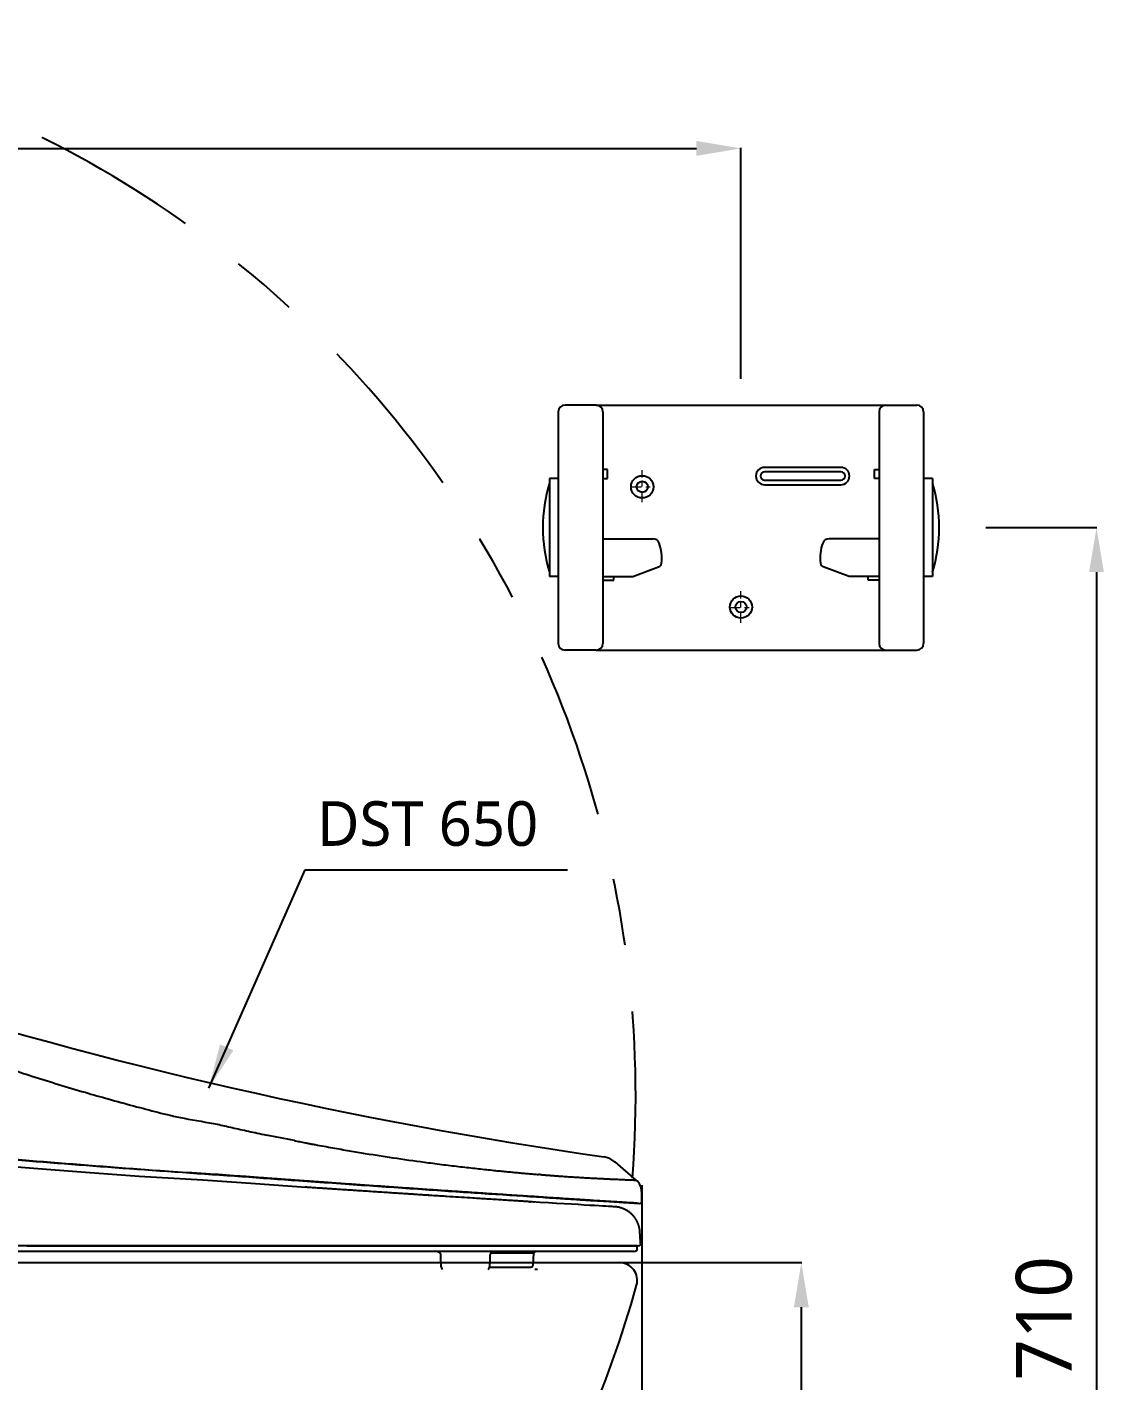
# Model space of a CAD drawing. Header units: millimetres. Extents: x 1416 to 7337, y -4252 to -1725.
# Drawn here: x 5102 to 5585, y -3578 to -2970 of the extents above; entities that cross this region are included whole.
import ezdxf

# ---------------------------------------------------------------- set-up
doc = ezdxf.new("R2010")
doc.units = ezdxf.units.MM
doc.header["$MEASUREMENT"] = 0
doc.linetypes.add('CENTER', pattern=[11, 5, -2, 2, -2])
doc.linetypes.add('HIDDEN', pattern=[0.375, 0.25, -0.125])
for name, color, linetype, lineweight in [('1', 1, 'CENTER', 5), ('2', 2, 'HIDDEN', 9), ('3', 3, 'Continuous', 15)]:
    doc.layers.add(name, color=color, linetype=linetype, lineweight=lineweight)
doc.layers.add('4', color=4, linetype='Continuous')
doc.styles.add('ROMANS', font='NanumGothic.ttf', dxfattribs={"height": 10.144927})
doc.styles.get("Standard").update_dxf_attribs({"font": 'NanumGothic.ttf'})
doc.dimstyles.get("Standard").update_dxf_attribs({"dimtxt": 0.18, "dimasz": 0.18, "dimexe": 0.18, "dimexo": 0.0625, "dimgap": 0.09, "dimtad": 0, "dimtih": 1, "dimtoh": 1, "dimdec": 4, "dimzin": 0, "dimdsep": 46, "dimtxsty": 'Standard', "dimcen": 0.09, "dimadec": 0, "dimazin": 0, "dimtfac": 1, "dimtdec": 4, "dimtofl": 0, "dimtmove": 0, "dimatfit": 3, "dimfxl": 0, "dimtolj": 1, "dimtzin": 0, "dimarcsym": 0})

# ---------------------------------------------------------------- blocks, each defined once
blk = doc.blocks.new('*D19')
at = {"color": 0, "lineweight": -2}
for p, q in [((4702.11, -3057.03), (4702.11, -3024.61)), ((4722.11, -3024.79), (5402.11, -3024.79)), ((5422.11, -3128.3), (5422.11, -3024.61))]:
    blk.add_line(p, q, dxfattribs=at)
at = {"color": 0}
for points in [[(4722.11, -3021.46), (4722.11, -3028.13), (4702.11, -3024.79)], [(5402.11, -3021.46), (5402.11, -3028.13), (5422.11, -3024.79)]]:
    blk.add_solid(points, dxfattribs=at)
at = {"layer": 'Defpoints', "color": 0}
for p in [(5422.11, -3024.79), (4702.11, -3057.09), (5422.11, -3128.36)]:
    blk.add_point(p, dxfattribs=at)
at = {"color": 2, "insert": (5062.11, -3001.24), "char_height": 25, "attachment_point": 5}
blk.add_mtext('\\A1;720', dxfattribs=at)
blk = doc.blocks.new('*D20')
at = {"color": 0, "lineweight": -2}
for p, q in [((5532.11, -3195.04), (5581.92, -3195.04)), ((5581.74, -3215.04), (5581.74, -3885.04)), ((5524.81, -3905.04), (5581.92, -3905.04))]:
    blk.add_line(p, q, dxfattribs=at)
at = {"color": 0}
for points in [[(5578.41, -3215.04), (5585.07, -3215.04), (5581.74, -3195.04)], [(5578.41, -3885.04), (5585.07, -3885.04), (5581.74, -3905.04)]]:
    blk.add_solid(points, dxfattribs=at)
at = {"layer": 'Defpoints', "color": 0}
for p in [(5532.05, -3195.04), (5524.75, -3905.04), (5581.74, -3905.04)]:
    blk.add_point(p, dxfattribs=at)
at = {"color": 2, "insert": (5558.22, -3550.04), "char_height": 25, "attachment_point": 5, "rotation": 90}
blk.add_mtext('\\A1;710', dxfattribs=at)
blk = doc.blocks.new('*D21')
at = {"color": 0, "lineweight": -2}
for p, q in [((5361.98, -3525.04), (5449.39, -3525.04)), ((5449.21, -3545.04), (5449.21, -3674.62)), ((5449.21, -3885.04), (5449.21, -3755.46)), ((5324.47, -3905.04), (5449.39, -3905.04))]:
    blk.add_line(p, q, dxfattribs=at)
at = {"color": 0}
for points in [[(5445.87, -3545.04), (5452.54, -3545.04), (5449.21, -3525.04)], [(5445.87, -3885.04), (5452.54, -3885.04), (5449.21, -3905.04)]]:
    blk.add_solid(points, dxfattribs=at)
at = {"layer": 'Defpoints', "color": 0}
for p in [(5361.92, -3525.04), (5324.41, -3905.04), (5449.21, -3905.04)]:
    blk.add_point(p, dxfattribs=at)
at = {"color": 2, "insert": (5440.19, -3715.04), "char_height": 25, "attachment_point": 5, "rotation": 90}
blk.add_mtext('\\A1;380', dxfattribs=at)
blk = doc.blocks.new('*D16')
at = {"color": 0, "linetype": 'ByBlock', "lineweight": -2}
for p, q in [((5377.54, -3490.21), (5377.54, -4149.52)), ((4702.11, -3533.11), (4702.11, -4149.52)), ((5357.54, -4149.34), (4722.11, -4149.34))]:
    blk.add_line(p, q, dxfattribs=at)
at = {"color": 0}
for points in [[(4722.11, -4146), (4722.11, -4152.67), (4702.11, -4149.34)], [(5357.54, -4146), (5357.54, -4152.67), (5377.54, -4149.34)]]:
    blk.add_solid(points, dxfattribs=at)
at = {"layer": 'Defpoints', "color": 0}
for p in [(5377.54, -3490.14), (4702.11, -3533.04), (4702.11, -4149.34)]:
    blk.add_point(p, dxfattribs=at)
at = {"color": 2, "insert": (5039.83, -4125.73), "char_height": 25, "attachment_point": 5}
blk.add_mtext('\\A1;675', dxfattribs=at)

msp = doc.modelspace()

# ---------------------------------------------------------------- linework, layer by layer
for p, q in [((5104.41151, -3482.71847), (5077.42793, -3480.53743)), ((5375.07768, -3487.95964), (5365.58406, -3479.83154)), ((5329.46719, -3497.87962), (5328.9838, -3497.84921)), ((5229.52535, -3517.54317), (5048.30642, -3517.54317)), ((5334.9248, -3517.54317), (5229.52535, -3517.54317)), ((5375.57712, -3517.54317), (5334.9248, -3517.54317)), ((5375.57712, -3518.54317), (5375.57712, -3517.54317)), ((5019.32211, -3525.04317), (5367.56586, -3525.04317)), ((5287.18482, -3521.54317), (5287.18482, -3523.54317)), ((5287.18482, -3523.54317), (5287.42533, -3526.71749)), ((5309.29941, -3526.71749), (5309.57712, -3523.54317)), ((5309.57712, -3523.54317), (5309.57712, -3521.54317)), ((5329.10425, -3520.8013), (5309.77343, -3520.8013)), ((5328.82679, -3526.09551), (5329.10425, -3520.8013)), ((5366.56604, -3525.04317), (5366.57218, -3525.04317))]:
    msp.add_line(p, q)
at = {"color": 1}
msp.add_line((5366.56604, -3525.04317), (5366.57218, -3525.04317), dxfattribs=at)
for points in [[(5226.81315, -3491.22417), (5204.11105, -3489.66928), (5180.45817, -3488.00872), (5151.93956, -3486.28927), (5127.88359, -3484.51195), (5104.41151, -3482.71847)], [(5365.60945, -3479.8535), (5363.2134, -3478.32252), (5360.48342, -3477.52782)], [(5329.02197, -3497.8584), (5318.09725, -3497.17375), (5306.5442, -3496.44288), (5294.40729, -3495.66779), (5281.73314, -3494.85062), (5268.57017, -3493.99358), (5254.96818, -3493.0989), (5240.97855, -3492.1689), (5227.33872, -3491.25202)], [(5365.01168, -3499.92268), (5365.01218, -3499.92264), (5364.83271, -3499.91472), (5364.34354, -3499.89045), (5363.55315, -3499.84854), (5362.61921, -3499.7972), (5361.48219, -3499.73333), (5360.0669, -3499.65255), (5358.38033, -3499.55516), (5356.42458, -3499.44116), (5354.20392, -3499.31076), (5351.72345, -3499.16423), (5348.98887, -3499.00188), (5346.00647, -3498.82407), (5342.78287, -3498.63118), (5339.32529, -3498.42364), (5335.64143, -3498.20191), (5331.73941, -3497.96647), (5328.2945, -3497.75816)]]:
    msp.add_lwpolyline(points)
at = {"color": 1, "linetype": 'CENTER', "ltscale": 15}
msp.add_arc((4894.61697, -3449.96317), 480.22204, 355.55685961, 87.1623318, dxfattribs=at)
for centre, radius, start, end in [((5651.64345, -1443.73191), 2054.53156, 252.41041618, 261.85376791), ((5370.92039, -3493.0474), 6.5701, 359.14545528, 50.92369761), ((1378.37716, -3575.04317), 3999.99996, 1.1120348, 1.17319246), ((5364.77634, -3504.41575), 4.49922, 87.00132456, 92.53693212), ((5376.62394, -3497.43278), 1, 266.45627104, 1.73020691), ((5374.07712, -3518.54317), 1.5, 270, 0), ((5311.07712, -3521.54317), 1.5, 90, 180), ((5329.90315, -3520.84317), 0.8, 90, 176.99999991), ((5367.56586, -3533.04317), 8, 344.37231621, 90), ((5289.51372, -3526.59353), 2.09207, 183.39678702, 224.18358539), ((5307.30702, -3526.54317), 2, 310.37911708, 355), ((5327.82816, -3526.04317), 1, 270, 356.99995313), ((4893.75386, -3400.50567), 500, 328.04871379, 344.37231621)]:
    msp.add_arc(centre, radius, start, end)
for points, knots in [([(5033.27921, -3415.96333), (5034.05651, -3416.2737), (5035.59504, -3416.88804), (5037.8815, -3417.79336), (5040.12178, -3418.67503), (5042.31613, -3419.53292), (5044.46453, -3420.3675), (5046.56705, -3421.17908), (5048.62372, -3421.96801), (5050.63459, -3422.7346), (5055.33018, -3424.51374), (5062.69069, -3427.25048), (5072.78209, -3430.88273), (5083.1467, -3434.48935), (5093.47404, -3437.95524), (5104.43285, -3441.5023), (5115.72205, -3445.01978), (5127.17175, -3448.4391), (5138.40051, -3451.65703), (5149.27882, -3454.64376), (5160.29277, -3457.53003), (5171.28797, -3460.27757), (5184.37231, -3462.2835), (5190.35552, -3463.65824), (5193.76644, -3464.42967), (5197.34877, -3465.22652), (5201.10235, -3466.04654), (5205.0274, -3466.88932), (5207.69941, -3467.44882), (5209.06444, -3467.73464)], [0, 0, 0, 0, 0.0138733989, 0.0274603884, 0.0407621424, 0.0537798034, 0.0665144821, 0.0789672577, 0.0911391773, 0.1030312565, 0.1146444791, 0.1743900568, 0.2332494107, 0.2926039368, 0.3566416203, 0.4143727215, 0.4843970585, 0.5538582504, 0.6141012825, 0.6800953956, 0.7433560832, 0.8059628684, 0.8717218073, 0.8905760982, 0.9104379171, 0.9313088898, 0.9531910886, 0.9760870842, 1, 1, 1, 1]), ([(5221.59599, -3470.25965), (5221.97235, -3470.3324), (5222.72507, -3470.4779), (5223.47713, -3470.62392), (5223.85317, -3470.69693)], [0, 0, 0, 0, 0.49999377, 1, 1, 1, 1]), ([(5015.8466, -3472.11987), (5050.13897, -3475.06457), (5084.44855, -3477.89099), (5152.35192, -3483.25289), (5190.59161, -3485.78849), (5223.46012, -3488.16199)], [0, 0, 0, 0, 0.5, 0.5, 1, 1, 1, 1]), ([(5223.11095, -3488.13677), (5222.29273, -3488.07763), (5220.65695, -3487.95939), (5218.20093, -3487.78135), (5215.74447, -3487.6029), (5213.28733, -3487.42398), (5210.82957, -3487.24462), (5208.37119, -3487.06481), (5205.91217, -3486.88454), (5203.45253, -3486.70382), (5200.99225, -3486.52265), (5198.53135, -3486.34103), (5192.41026, -3485.88825), (5182.59841, -3485.15723), (5164.4493, -3484.13886), (5150.91196, -3483.10568), (5137.43114, -3482.06454), (5123.99946, -3481.01502), (5110.79816, -3479.97163), (5097.72139, -3478.92655), (5084.98571, -3477.89763), (5072.44677, -3476.87392), (5060.41782, -3475.88187), (5048.66776, -3474.90342), (5039.24876, -3474.11179), (5031.88185, -3473.48848), (5026.55668, -3473.03598), (5021.20905, -3472.57979), (5017.63657, -3472.27339), (5015.8466, -3472.11987)], [0, 0, 0, 0, 0.012464276, 0.024918429, 0.037362624, 0.049797025, 0.062221798, 0.074637109, 0.087043124, 0.09944001, 0.111827933, 0.124207062, 0.136577563, 0.204113737, 0.271685216, 0.338603319, 0.405781354, 0.471759628, 0.537292991, 0.600489508, 0.66414004, 0.724261626, 0.784263509, 0.840206082, 0.896076323, 0.921896639, 0.947823012, 0.973856965, 1, 1, 1, 1]), ([(5223.85317, -3470.69693), (5224.30768, -3470.78504), (5225.22685, -3470.96324), (5226.61837, -3471.23035), (5228.03832, -3471.50089), (5229.48633, -3471.77449), (5233.11058, -3472.45357), (5238.75863, -3473.48351), (5246.25288, -3474.78886), (5255.90532, -3476.3951), (5267.81758, -3478.23992), (5279.83202, -3479.92056), (5289.60754, -3481.17647), (5297.13359, -3482.08262), (5304.31857, -3482.8924), (5309.87455, -3483.47761), (5313.93693, -3483.8854), (5316.61455, -3484.14671), (5319.21653, -3484.39355), (5321.74429, -3484.62661), (5324.19945, -3484.84665), (5326.58274, -3485.05413), (5328.8979, -3485.25037), (5330.40546, -3485.37362), (5331.15204, -3485.43465)], [0, 0, 0, 0, 0.011440235, 0.023135923, 0.035086861, 0.047292893, 0.059753913, 0.126886488, 0.19110515, 0.252500749, 0.377830487, 0.506278908, 0.579685787, 0.651396554, 0.721418228, 0.789760372, 0.817744586, 0.845233312, 0.872231582, 0.898743803, 0.924773786, 0.950324769, 0.975399448, 1, 1, 1, 1]), ([(5332.37916, -3495.6289), (5332.0109, -3495.60499), (5331.27526, -3495.55723), (5330.16536, -3495.48507), (5329.05245, -3495.41264), (5327.93595, -3495.33989), (5326.81604, -3495.26683), (5323.96642, -3495.08072), (5319.31944, -3494.77608), (5312.83118, -3494.3479), (5306.26936, -3493.912), (5299.47925, -3493.45794), (5292.36995, -3492.97923), (5284.87036, -3492.47053), (5277.14701, -3491.94271), (5269.24074, -3491.39821), (5261.23064, -3490.84228), (5253.28177, -3490.2863), (5245.3595, -3489.72796), (5239.17036, -3489.28852), (5234.62384, -3488.96405), (5231.76744, -3488.75965), (5228.89636, -3488.55364), (5226.01145, -3488.34613), (5224.07826, -3488.20659), (5223.11095, -3488.13677)], [0, 0, 0, 0, 0.012029655, 0.024030491, 0.036002901, 0.047947286, 0.059864045, 0.071753584, 0.138423598, 0.204913673, 0.268843989, 0.332800049, 0.40146805, 0.47009086, 0.540563618, 0.611119466, 0.680658439, 0.750213596, 0.815876832, 0.881848729, 0.905421226, 0.929019539, 0.952646736, 0.976305874, 1, 1, 1, 1]), ([(5223.46012, -3488.16199), (5233.72245, -3488.90305), (5243.80052, -3489.62015), (5263.4408, -3490.99862), (5273.00327, -3491.66002), (5291.47468, -3492.92095), (5300.38353, -3493.52049), (5317.41845, -3494.65288), (5325.54468, -3495.18575), (5333.21993, -3495.68344)], [0, 0, 0, 0, 0.25, 0.25, 0.5, 0.5, 0.75, 0.75, 1, 1, 1, 1]), ([(5331.96318, -3485.49987), (5332.25725, -3485.52376), (5332.84187, -3485.57124), (5333.70458, -3485.64021), (5334.55049, -3485.70704), (5335.37927, -3485.77168), (5336.19138, -3485.83422), (5336.98708, -3485.89472), (5337.76667, -3485.95324), (5338.53044, -3486.00985), (5339.27866, -3486.0646), (5340.01162, -3486.11754), (5340.93443, -3486.18333), (5342.04945, -3486.2614), (5343.3562, -3486.35077), (5344.66108, -3486.43793), (5345.9629, -3486.52279), (5347.26324, -3486.60564), (5348.11624, -3486.65835), (5348.54614, -3486.68491)], [0, 0, 0, 0, 0.0486696191, 0.0967577144, 0.1442705167, 0.1912140188, 0.2375939841, 0.2834159543, 0.3286852571, 0.3734070139, 0.4175861472, 0.4612273879, 0.5043353759, 0.5838152451, 0.6645006958, 0.7464237038, 0.8296203652, 0.9141309601, 1, 1, 1, 1]), ([(5348.54613, -3486.68491), (5349.31574, -3486.73134), (5350.85335, -3486.82411), (5353.10701, -3486.95238), (5355.4823, -3487.08376), (5357.47681, -3487.18963), (5359.07264, -3487.27163), (5360.18009, -3487.32738), (5361.22219, -3487.37881), (5362.20146, -3487.42623), (5363.12052, -3487.46995), (5363.98195, -3487.51025), (5365.18032, -3487.56547), (5366.60428, -3487.62932), (5368.20522, -3487.69906), (5369.68542, -3487.76261), (5371.16905, -3487.82415), (5372.32399, -3487.86956), (5373.14318, -3487.89989), (5373.63686, -3487.91772), (5374.04505, -3487.93272), (5374.42489, -3487.94789), (5374.76674, -3487.96156), (5374.97991, -3487.9694), (5375.09171, -3487.9729), (5375.0741, -3487.97229), (5375.06701, -3487.97205)], [0, 0, 0, 0, 0.045614744, 0.091134189, 0.140788365, 0.200489497, 0.228934632, 0.256634845, 0.283594244, 0.309815765, 0.335300328, 0.360047024, 0.384049838, 0.442328046, 0.495585315, 0.55170572, 0.614430164, 0.691877345, 0.734636337, 0.771223884, 0.801569901, 0.839323794, 0.886538276, 0.936166427, 0.974305466, 1, 1, 1, 1]), ([(5327.17325, -3497.66739), (5326.80581, -3497.64446), (5326.06396, -3497.59815), (5324.93121, -3497.52741), (5323.77028, -3497.45486), (5322.58024, -3497.38045), (5321.36106, -3497.30416), (5320.11242, -3497.22597), (5318.83409, -3497.14585), (5317.52581, -3497.06379), (5316.18729, -3496.97975), (5313.11128, -3496.78642), (5308.32543, -3496.48476), (5300.58153, -3495.99458), (5291.44726, -3495.41336), (5282.24878, -3494.8235), (5274.26825, -3494.3085), (5267.6882, -3493.88186), (5261.02087, -3493.44731), (5254.33537, -3493.00951), (5247.56515, -3492.56434), (5241.97687, -3492.19511), (5237.6571, -3491.9086), (5234.76994, -3491.71672), (5231.95281, -3491.52912), (5229.20822, -3491.34606), (5227.39744, -3491.22505), (5226.5061, -3491.16549)], [0, 0, 0, 0, 0.013182987, 0.026616306, 0.040298219, 0.054227118, 0.068401533, 0.082820144, 0.097481787, 0.112385473, 0.127530389, 0.142915915, 0.216093554, 0.28579934, 0.391734805, 0.500091453, 0.561653009, 0.625089847, 0.689152381, 0.750071903, 0.811181793, 0.875037463, 0.90150939, 0.927241006, 0.952233903, 0.976487656, 1, 1, 1, 1]), ([(5375.35913, -3498.35631), (5375.35954, -3498.35634), (5375.46676, -3498.36353), (5375.09054, -3498.3394), (5374.17123, -3498.28268), (5372.52109, -3498.18006), (5370.24924, -3498.03862), (5367.3443, -3497.85722), (5363.5885, -3497.62188), (5358.8381, -3497.32292), (5353.01108, -3496.95406), (5346.59615, -3496.54523), (5339.76633, -3496.10723), (5334.81408, -3495.78656), (5332.37918, -3495.6289)], [0, 0, 0, 0, 0.000324847, 0.085217921, 0.17015169, 0.255095174, 0.340059247, 0.42522935, 0.510166758, 0.612319952, 0.714244176, 0.813635496, 0.908368986, 1, 1, 1, 1]), ([(5333.21993, -3495.68344), (5335.89425, -3495.85641), (5341.2425, -3496.20234), (5348.40461, -3496.66079), (5354.87626, -3497.07239), (5360.55837, -3497.43139), (5365.4299, -3497.73745), (5369.45965, -3497.98942), (5372.61291, -3498.18584), (5374.90849, -3498.32834), (5376.18571, -3498.40776), (5376.71749, -3498.44007), (5376.56138, -3498.43082), (5376.561, -3498.4308)], [0, 0, 0, 0, 0.100068611, 0.200122415, 0.300157007, 0.400158634, 0.500121248, 0.600063651, 0.700004836, 0.799938405, 0.899858052, 0.99975731, 1, 1, 1, 1]), ([(5376.75121, -3511.37579), (5376.74514, -3511.26202), (5376.7331, -3511.03657), (5376.70322, -3510.70231), (5376.66548, -3510.37519), (5376.61958, -3510.05541), (5376.56627, -3509.74314), (5376.50601, -3509.4385), (5376.43935, -3509.14161), (5376.36679, -3508.85255), (5376.28881, -3508.5714), (5376.20591, -3508.29818), (5376.11857, -3508.03294), (5376.02723, -3507.77566), (5375.93236, -3507.52636), (5375.83439, -3507.28499), (5375.73374, -3507.05153), (5375.63082, -3506.82591), (5375.52604, -3506.60808), (5375.41977, -3506.39795), (5375.31238, -3506.19545), (5375.20423, -3506.00048), (5375.09565, -3505.81293), (5374.98699, -3505.6327), (5374.87856, -3505.45968), (5374.77064, -3505.29374), (5374.66355, -3505.13477), (5374.55754, -3504.98263), (5374.45289, -3504.83719), (5374.34985, -3504.69833), (5374.24865, -3504.5659), (5374.14952, -3504.43979), (5374.05267, -3504.31986), (5373.95831, -3504.20596), (5373.86664, -3504.09799), (5373.77782, -3503.9958), (5373.69204, -3503.89927), (5373.60946, -3503.80827), (5373.53022, -3503.7227), (5373.45446, -3503.64243), (5373.38233, -3503.56735), (5373.31394, -3503.49735), (5373.2494, -3503.43233), (5373.18883, -3503.3722), (5373.13231, -3503.31686), (5373.07994, -3503.26622), (5373.0318, -3503.22021), (5372.82097, -3503.02085), (5372.43551, -3502.68007), (5371.85278, -3502.22576), (5371.24747, -3501.81089), (5370.62241, -3501.43626), (5369.98036, -3501.10245), (5369.32409, -3500.80986), (5368.65632, -3500.5587), (5367.97972, -3500.349), (5367.29692, -3500.18069), (5366.61046, -3500.05322), (5365.92286, -3499.96712), (5365.23644, -3499.91822), (5364.77962, -3499.91877), (5364.55206, -3499.91904)], [0, 0, 0, 0, 0.018456286, 0.036574858, 0.054355715, 0.071798856, 0.08890428, 0.105671985, 0.122101971, 0.138194236, 0.153948779, 0.1693656, 0.184444696, 0.199186067, 0.213589713, 0.227655631, 0.241383822, 0.254774284, 0.267827016, 0.280542018, 0.292919288, 0.304958825, 0.31666063, 0.328024701, 0.339051037, 0.349739637, 0.360090501, 0.370103629, 0.379779019, 0.389116671, 0.398116583, 0.406778757, 0.41510319, 0.423089883, 0.430738835, 0.438050045, 0.445023513, 0.451659238, 0.45795722, 0.463917459, 0.469539953, 0.474824704, 0.47977171, 0.48438097, 0.488652486, 0.492586256, 0.49618228, 0.499440558, 0.539593434, 0.579471598, 0.619075049, 0.658403785, 0.697457806, 0.736237108, 0.774741691, 0.812971553, 0.850926693, 0.888607109, 0.9260128, 0.963143764, 1, 1, 1, 1]), ([(5101.59508, -3517.54314), (5102.38866, -3517.54314), (5103.97573, -3517.54314), (5106.35482, -3517.54314), (5108.73255, -3517.54314), (5111.1088, -3517.54315), (5113.48355, -3517.54315), (5115.85677, -3517.54315), (5118.22842, -3517.54315), (5120.59847, -3517.54315), (5122.96688, -3517.54315), (5125.33362, -3517.54316), (5127.69865, -3517.54316), (5130.06194, -3517.54316), (5132.42345, -3517.54316), (5134.78315, -3517.54316), (5137.141, -3517.54316), (5139.49697, -3517.54316), (5141.85103, -3517.54316), (5144.20314, -3517.54316), (5146.55326, -3517.54317), (5148.90136, -3517.54317), (5151.24741, -3517.54317), (5153.59137, -3517.54317), (5155.93321, -3517.54317), (5158.2729, -3517.54317), (5160.6104, -3517.54317), (5162.94567, -3517.54317), (5165.27868, -3517.54317), (5167.60941, -3517.54317), (5169.9378, -3517.54317), (5172.26384, -3517.54317), (5174.58749, -3517.54317), (5181.55368, -3517.54317), (5183.87243, -3517.54317), (5186.1887, -3517.54317), (5188.50244, -3517.54317), (5190.81361, -3517.54317), (5193.12219, -3517.54317), (5195.42815, -3517.54317), (5197.73144, -3517.54317), (5200.03204, -3517.54317), (5202.32991, -3517.54317), (5204.62502, -3517.54317), (5206.91734, -3517.54317), (5209.20683, -3517.54317), (5211.49347, -3517.54317), (5213.77721, -3517.54317), (5216.05802, -3517.54317), (5218.33588, -3517.54317), (5220.61075, -3517.54317), (5222.8826, -3517.54317), (5225.15135, -3517.54317), (5227.41722, -3517.54317), (5228.9253, -3517.54317), (5229.67929, -3517.54317)], [0, 0, 0, 0, 0.018931447, 0.037860448, 0.056787002, 0.075711111, 0.094632774, 0.113551991, 0.132468763, 0.151383089, 0.170294971, 0.189204407, 0.208111399, 0.227015947, 0.24591805, 0.26481771, 0.283714925, 0.302609696, 0.321502025, 0.340391909, 0.359279351, 0.378164349, 0.397046905, 0.415927018, 0.434804689, 0.453679917, 0.472552704, 0.491423048, 0.510290951, 0.529156413, 0.548019433, 0.566880012, 0.58573815, 0.604593847, 0.623447104, 0.64229792, 0.661146296, 0.679992232, 0.698835728, 0.717676785, 0.736515402, 0.75535158, 0.774185318, 0.793016618, 0.811845479, 0.830671902, 0.849495886, 0.868317432, 0.88713654, 0.90595321, 0.924767442, 0.943579238, 0.962388595, 0.981195516, 1, 1, 1, 1]), ([(5229.67929, -3517.54315), (5239.63826, -3517.54317), (5249.39872, -3517.54318), (5268.37994, -3517.5432), (5277.60062, -3517.54321), (5295.36735, -3517.54321), (5303.91332, -3517.5432), (5320.20557, -3517.54318), (5327.95178, -3517.54317), (5335.24146, -3517.54315)], [0, 0, 0, 0, 0.25, 0.25, 0.5, 0.5, 0.75, 0.75, 1, 1, 1, 1]), ([(5335.24146, -3517.54317), (5341.69704, -3517.54317), (5347.50917, -3517.54317), (5357.63299, -3517.54316), (5361.94444, -3517.54316), (5368.908, -3517.54317), (5371.55995, -3517.54317), (5375.10675, -3517.54317), (5376.00152, -3517.54318), (5376.00122, -3517.54318)], [0, 0, 0, 0, 0.25, 0.25, 0.5, 0.5, 0.75, 0.75, 1, 1, 1, 1]), ([(5377.00016, -3516.49519), (5377.00068, -3516.51118), (5377.00545, -3516.65714), (5376.94902, -3516.93609), (5376.76564, -3517.21014), (5376.56835, -3517.37412), (5376.39943, -3517.46709), (5376.2074, -3517.53076), (5376.07088, -3517.53898), (5376.00122, -3517.54318)], [0, 0, 0, 0, 0.029769979, 0.271719091, 0.513668202, 0.627470544, 0.746459984, 0.870636576, 1, 1, 1, 1]), ([(5229.0571, -3520.04317), (5228.26857, -3520.04317), (5226.69161, -3520.04317), (5224.32237, -3520.04317), (5221.95059, -3520.04317), (5219.57597, -3520.04317), (5217.19858, -3520.04317), (5214.81842, -3520.04317), (5212.43547, -3520.04317), (5210.04975, -3520.04317), (5207.66125, -3520.04317), (5205.26998, -3520.04317), (5202.87592, -3520.04317), (5200.47909, -3520.04317), (5198.07948, -3520.04317), (5195.67709, -3520.04317), (5193.27192, -3520.04317), (5190.86398, -3520.04317), (5188.45325, -3520.04317), (5183.21539, -3520.04317), (5170.48659, -3520.04317), (5159.52572, -3520.04317), (5148.52242, -3520.04317), (5137.47933, -3520.04317), (5126.40136, -3520.04317), (5115.29332, -3520.04317), (5104.1575, -3520.04317), (5095.06761, -3520.04317), (5088.03905, -3520.04317), (5083.08141, -3520.04317), (5078.1212, -3520.04317), (5073.15843, -3520.04317), (5068.19308, -3520.04317), (5063.22518, -3520.04317), (5058.25469, -3520.04317), (5053.28171, -3520.04317), (5049.96495, -3520.04317), (5048.30637, -3520.04317)], [0, 0, 0, 0, 0.0138759299, 0.0277500418, 0.0416225604, 0.0554937106, 0.0693637172, 0.0832328051, 0.0971011994, 0.1109691249, 0.1248368067, 0.13870447, 0.1525723396, 0.1664406406, 0.1803095981, 0.194179437, 0.2080503822, 0.2219226587, 0.2357964912, 0.2496721045, 0.312263331, 0.3748346528, 0.4374067373, 0.500000251, 0.5625914782, 0.6251628002, 0.6877348845, 0.7503283976, 0.7780774862, 0.8058204257, 0.833559015, 0.8612950539, 0.8890303427, 0.9167666818, 0.9445058715, 0.9722497113, 1, 1, 1, 1]), ([(5333.84711, -3520.04317), (5333.46648, -3520.04317), (5332.70536, -3520.04317), (5331.55445, -3520.04317), (5330.39706, -3520.04317), (5329.23251, -3520.04317), (5328.06097, -3520.04317), (5326.88242, -3520.04317), (5325.69684, -3520.04317), (5324.50425, -3520.04317), (5323.30464, -3520.04317), (5322.09802, -3520.04317), (5320.88437, -3520.04317), (5319.66371, -3520.04317), (5318.43603, -3520.04317), (5317.20134, -3520.04317), (5315.95962, -3520.04317), (5314.71089, -3520.04317), (5313.45515, -3520.04317), (5312.19238, -3520.04317), (5309.32197, -3520.04317), (5304.7857, -3520.04317), (5298.48252, -3520.04317), (5292.04071, -3520.04317), (5285.46453, -3520.04317), (5278.76248, -3520.04317), (5271.94235, -3520.04317), (5265.00817, -3520.04317), (5259.37992, -3520.04317), (5255.12397, -3520.04317), (5252.28328, -3520.04317), (5249.42872, -3520.04317), (5246.56028, -3520.04317), (5243.67797, -3520.04317), (5240.78178, -3520.04317), (5237.87177, -3520.04317), (5234.94766, -3520.04317), (5232.01052, -3520.04317), (5230.04177, -3520.04317), (5229.0571, -3520.04317)], [0, 0, 0, 0, 0.01312347, 0.026242427, 0.039357398, 0.052468909, 0.065577489, 0.078683666, 0.091787969, 0.104890926, 0.117993066, 0.131094917, 0.14419701, 0.157299873, 0.170404035, 0.183510024, 0.19661837, 0.2097296, 0.222844242, 0.235962824, 0.249085872, 0.311841881, 0.374541038, 0.43724128, 0.50000054, 0.562756549, 0.625455706, 0.688155949, 0.750915208, 0.775844282, 0.800759114, 0.825663326, 0.850560539, 0.875454382, 0.900348483, 0.92524647, 0.950151971, 0.975068608, 1, 1, 1, 1]), ([(5285.88563, -3520.04317), (5286.05569, -3520.04318), (5286.22568, -3520.08223), (5286.5399, -3520.23251), (5286.68401, -3520.34369), (5286.92451, -3520.62137), (5287.02081, -3520.78776), (5287.15098, -3521.15056), (5287.1848, -3521.34683), (5287.18482, -3521.54317)], [0, 0, 0, 0, 0.25, 0.25, 0.5, 0.5, 0.75, 0.75, 1, 1, 1, 1]), ([(5374.07713, -3520.04317), (5374.07615, -3520.04317), (5374.07421, -3520.04317), (5374.05843, -3520.04317), (5374.03325, -3520.04317), (5373.99774, -3520.04317), (5373.95215, -3520.04317), (5373.8964, -3520.04317), (5373.83052, -3520.04317), (5373.75451, -3520.04317), (5373.66836, -3520.04317), (5373.57207, -3520.04317), (5373.46564, -3520.04317), (5373.15623, -3520.04317), (5372.50238, -3520.04317), (5371.24369, -3520.04317), (5369.6398, -3520.04317), (5367.70721, -3520.04317), (5365.45233, -3520.04317), (5362.90191, -3520.04317), (5360.05901, -3520.04317), (5356.96099, -3520.04317), (5353.60529, -3520.04317), (5350.03956, -3520.04317), (5346.25396, -3520.04317), (5343.16408, -3520.04317), (5340.89126, -3520.04317), (5339.52969, -3520.04317), (5338.14494, -3520.04317), (5336.73645, -3520.04317), (5335.30625, -3520.04317), (5334.33357, -3520.04317), (5333.84711, -3520.04317)], [0, 0, 0, 0, 0.0109604617, 0.0219171607, 0.0328708738, 0.0438223788, 0.0547724536, 0.0657218768, 0.0766714267, 0.0876218819, 0.0985740208, 0.1095286211, 0.1204864604, 0.1314483154, 0.196829215, 0.2622148431, 0.3269375739, 0.3916651736, 0.4554252406, 0.5191901043, 0.5817102617, 0.6442351223, 0.7052714561, 0.7663125557, 0.8256586371, 0.8850095263, 0.9041796203, 0.9233421531, 0.9425012902, 0.9616611994, 0.980826048, 1, 1, 1, 1]), ([(5309.21014, -3527.04318), (5309.84955, -3527.04318), (5312.42527, -3527.04318), (5316.20796, -3527.04318), (5320.44517, -3527.04318), (5323.75162, -3527.04318), (5326.10701, -3527.04318), (5327.56152, -3527.04318), (5327.73984, -3527.04318), (5327.82809, -3527.04318)], [0, 0, 0, 0, 0.0524425845, 0.2112526018, 0.3711776853, 0.5311026533, 0.6899127533, 0.8465391242, 1, 1, 1, 1]), ([(5330.66492, -3528.18806), (5330.66258, -3528.18703), (5330.33459, -3528.04256), (5329.98536, -3528.04287), (5329.63861, -3528.04317)], [0, 0, 0, 0, 0.007116598, 1, 1, 1, 1])]:
    msp.add_open_spline(points, degree=3, knots=knots)
for points, degree in [([(5221.59599, -3470.25965), (5217.42632, -3469.44666), (5213.24855, -3468.60505), (5209.06444, -3467.73464)], 3), ([(5331.96318, -3485.49987), (5331.69332, -3485.47787), (5331.42294, -3485.45613), (5331.15204, -3485.43465)], 3), ([(5327.64123, -3497.69668), (5327.40284, -3497.71933), (5327.16446, -3497.74199)], 2), ([(5327.17325, -3497.66739), (5327.32966, -3497.67716), (5327.48565, -3497.68692), (5327.64123, -3497.69668)], 3), ([(5328.29218, -3497.79592), (5327.96655, -3497.77514), (5327.64093, -3497.75436)], 2), ([(5377.00005, -3516.4952), (5376.91489, -3514.78883), (5376.82973, -3513.08247), (5376.74457, -3511.37611)], 3)]:
    msp.add_open_spline(points, degree=degree)
at = {"layer": '1'}
for p, q in [((5377.78098, -3183.61301), (5377.78098, -3169.29886)), ((5372.3939, -3176.73494), (5383.40722, -3176.73494)), ((5422.11285, -3237.84535), (5422.11285, -3223.5312)), ((5416.72577, -3230.96728), (5427.73909, -3230.96728))]:
    msp.add_line(p, q, dxfattribs=at)
at = {"layer": '4'}
for p, q in [((5357.11285, -3140.04316), (5343.11285, -3140.04316)), ((5357.11285, -3140.04316), (5487.11285, -3140.04316)), ((5487.11285, -3140.04316), (5501.11285, -3140.04316)), ((5340.11285, -3143.04316), (5340.11285, -3247.04316)), ((5360.11285, -3143.04316), (5360.11285, -3247.04316)), ((5484.11285, -3143.04316), (5484.11285, -3247.04316)), ((5504.11285, -3143.04316), (5504.11285, -3247.04316)), ((5362.20658, -3169.02732), (5360.11285, -3169.02732)), ((5362.20658, -3173.04316), (5362.20658, -3169.02732)), ((5466.95108, -3167.99381), (5432.72977, -3167.99381)), ((5466.95108, -3169.99381), (5432.72977, -3169.99381)), ((5482.01911, -3169.02732), (5484.11285, -3169.02732)), ((5482.01911, -3173.04316), (5482.01911, -3169.02732)), ((5336.11285, -3173.04316), (5336.11285, -3217.04316)), ((5340.11285, -3173.04316), (5336.11285, -3173.04316)), ((5360.11285, -3173.04316), (5362.20658, -3173.04316)), ((5432.72977, -3173.7725), (5466.95108, -3173.7725)), ((5432.72977, -3175.7725), (5466.95108, -3175.7725)), ((5484.11285, -3173.04316), (5482.01911, -3173.04316)), ((5508.11285, -3173.04316), (5504.11285, -3173.04316)), ((5508.11285, -3173.04316), (5508.11285, -3217.04316)), ((5360.11285, -3200.04316), (5382.56778, -3200.04316)), ((5484.11285, -3200.04316), (5461.65792, -3200.04316)), ((5373.60019, -3217.04316), (5385.14201, -3212.61916)), ((5470.62551, -3217.04316), (5459.08369, -3212.61916)), ((5340.11285, -3217.04316), (5336.11285, -3217.04316)), ((5360.11285, -3217.04316), (5373.60019, -3217.04316)), ((5360.11285, -3218.58797), (5364.95991, -3218.58797)), ((5364.95991, -3218.58797), (5364.95991, -3217.04316)), ((5484.11285, -3217.04316), (5470.62551, -3217.04316)), ((5479.26578, -3218.58797), (5479.26578, -3217.04316)), ((5484.11285, -3218.58797), (5479.26578, -3218.58797)), ((5508.11285, -3217.04316), (5504.11285, -3217.04316)), ((5357.11285, -3250.04316), (5343.11285, -3250.04316)), ((5357.11285, -3250.04316), (5487.11285, -3250.04316)), ((5487.11285, -3250.04316), (5501.11285, -3250.04316))]:
    msp.add_line(p, q, dxfattribs=at)
for centre, radius in [((5377.78098, -3176.73494), 5), ((5377.78098, -3176.73494), 2.5), ((5422.11285, -3230.68828), 5), ((5422.11285, -3230.68828), 2.5)]:
    msp.add_circle(centre, radius, dxfattribs=at)
for centre, radius, start, end in [((5343.11285, -3143.04316), 3, 90, 180), ((5357.11285, -3143.04316), 3, 0, 90), ((5487.11285, -3143.04316), 3, 90, 180), ((5501.11285, -3143.04316), 3, 0, 90), ((5432.72977, -3171.88315), 3.88935, 90, 270), ((5432.72977, -3171.88315), 1.88935, 90, 270), ((5466.95108, -3171.88315), 3.88935, 270, 90), ((5466.95108, -3171.88315), 1.88935, 270, 90), ((5401.2894, -3195.04316), 68.17612, 162.94090658, 197.05909342), ((5442.9363, -3195.04316), 68.17612, 342.94090658, 17.05909342), ((5382.56778, -3203.04316), 3, 20.74302765, 90), ((5368.04544, -3208.54316), 18.52895, 352.32155375, 20.74302765), ((5476.18025, -3208.54316), 18.52895, 159.25697235, 187.67844625), ((5461.65792, -3203.04316), 3, 90, 159.25697235), ((5384.42619, -3210.75165), 2, 290.97192166, 352.32155375), ((5459.79951, -3210.75165), 2, 187.67844625, 249.02807834), ((5343.11285, -3247.04316), 3, 180, 270), ((5357.11285, -3247.04316), 3, 270, 0), ((5487.11285, -3247.04316), 3, 180, 270), ((5501.11285, -3247.04316), 3, 270, 0)]:
    msp.add_arc(centre, radius, start, end, dxfattribs=at)

# ---------------------------------------------------------------- texts
at = {"layer": '2', "insert": (5231.83216, -3328.05133), "char_height": 20, "attachment_point": 4, "style": 'ROMANS'}
msp.add_mtext('DST 650', dxfattribs=at)

# ---------------------------------------------------------------- dimensions: what is measured, and where the dimension line sits
at = {"color": 3}
for base, p1, p2, override, picture, middle in [((5422.11285, -3024.79319), (4702.11285, -3057.09471), (5422.11285, -3128.3589), {"dimtxt": 25, "dimasz": 20, "dimgap": 10, "dimtad": 1, "dimtih": 0, "dimdec": 0, "dimclrt": 2, "dimtdec": 0, "dimtmove": 2}, '*D19', (5062.11285, -3001.23811)), ((4702.11285, -4149.33704), (5377.53861, -3490.14461), (4702.11285, -3533.04317), {"dimtxt": 25, "dimasz": 20, "dimgap": 10, "dimtad": 1, "dimtih": 0, "dimdec": 0, "dimclrt": 2, "dimtdec": 0, "dimtmove": 2, "dimarcsym": 1}, '*D16', (5039.82573, -4125.72831))]:
    dim = msp.add_linear_dim(base=base, p1=p1, p2=p2, dimstyle='Standard', override=override, dxfattribs=at)
    dim.commit()
    dim.dimension.update_dxf_attribs({"geometry": picture, "text_midpoint": middle})
dim = msp.add_linear_dim(base=(5581.73989, -3905.04316), p1=(5532.04627, -3195.04316), p2=(5524.74604, -3905.04316), angle=90, dimstyle='Standard', override={"dimtxt": 25, "dimasz": 20, "dimgap": 10, "dimtad": 1, "dimtih": 0, "dimdec": 0, "dimclrt": 2, "dimtdec": 0, "dimtmove": 2}, dxfattribs=at)
dim.commit()
dim.dimension.update_dxf_attribs({"geometry": '*D20', "text_midpoint": (5558.22057, -3550.04316)})
dim = msp.add_linear_dim(base=(5449.20563, -3905.04316), p1=(5361.92106, -3525.04317), p2=(5324.40523, -3905.04316), angle=90, dimstyle='Standard', override={"dimtxt": 25, "dimasz": 20, "dimgap": 10, "dimtad": 1, "dimtih": 0, "dimdec": 0, "dimclrt": 2, "dimtdec": 0, "dimtmove": 2}, dxfattribs=at)
dim.commit()
dim.dimension.update_dxf_attribs({"geometry": '*D21', "text_midpoint": (5440.19444, -3715.04317), "dimtype": 160})

# ---------------------------------------------------------------- leaders
at = {"layer": '3'}
msp.add_leader([(5183.15644, -3446.66614), (5226.40893, -3348.64423), (5344.17202, -3348.64423)], dimstyle='Standard', override={"dimtxt": 25, "dimasz": 20, "dimgap": 10, "dimtad": 0, "dimdec": 0, "dimclrt": 2, "dimtdec": 0, "dimtmove": 2, "dimarcsym": 1}, dxfattribs=at)

doc.saveas('drawing.dxf')
